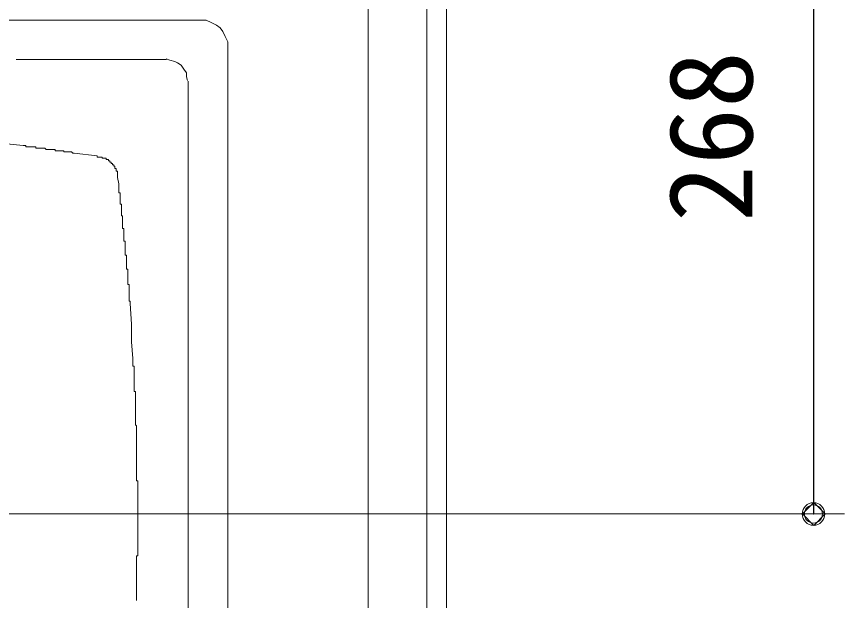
# Model space of a CAD drawing. Units: millimetres, scale not verified. Extents: x -1392 to 1350, y -947 to 991.
# Drawn here: x -330.9 to -56.1, y 446.3 to 640.3 of the extents above; entities that cross this region are included whole.
import ezdxf
from ezdxf.enums import TextEntityAlignment as Align

# ---------------------------------------------------------------- set-up
doc = ezdxf.new("R2010")
doc.units = ezdxf.units.MM
doc.header["$LTSCALE"] = 10
doc.header["$PDMODE"] = 32
doc.header["$PDSIZE"] = 6
doc.layers.add('0-1_レイヤー_1', color=7, linetype='Continuous', lineweight=18)
doc.layers.add('0-7', color=7, linetype='Continuous', lineweight=5)
doc.styles.add('ＭＳ ゴシック', font='')
doc.styles.get('ＭＳ ゴシック').set_extended_font_data('MS Gothic')

msp = doc.modelspace()

# ---------------------------------------------------------------- linework, layer by layer
at = {"layer": '0-1_レイヤー_1', "color": 5}
for p, q in [((-66.22, 475.09), (-66.22, 743.06)), ((-407.85, 475.09), (-56.06, 475.09))]:
    msp.add_line(p, q, dxfattribs=at)
at = {"layer": '0-1_レイヤー_1'}
for p, q in [((-194.7, 730.99), (-194.7, 295.38)), ((-214.18, 312.31), (-214.18, 709.82)), ((-273.87, 618.81), (-273.87, 347.87))]:
    msp.add_line(p, q, dxfattribs=at)
for points in [[(-188.14, 293.9), (-188.14, 736.71)], [(-260.74, 338.56), (-260.74, 630.24), (-260.74, 631.93), (-261.59, 633.62), (-262.44, 635.32), (-263.28, 636.59), (-264.55, 637.43), (-266.25, 638.28), (-267.94, 639.13), (-269.63, 639.13), (-680.69, 639.13)], [(-331.02, 626), (-330.59, 626)], [(-330.59, 626), (-330.17, 626), (-329.75, 626), (-329.32, 626), (-328.9, 626), (-328.48, 626), (-328.05, 626), (-327.63, 626), (-327.21, 626), (-326.78, 626), (-326.36, 626), (-325.94, 626), (-325.51, 626), (-325.09, 626), (-324.67, 626), (-324.24, 626), (-323.82, 626), (-323.4, 626), (-322.97, 626), (-322.55, 626), (-322.13, 626), (-321.7, 626), (-321.28, 626), (-320.86, 626), (-320.43, 626), (-320.01, 626), (-319.59, 626), (-319.16, 626), (-318.74, 626), (-318.32, 626), (-317.89, 626), (-317.47, 626), (-317.05, 626), (-316.62, 626), (-316.2, 626), (-315.78, 626), (-315.35, 626), (-314.93, 626), (-314.51, 626), (-314.08, 626)], [(-314.08, 626), (-313.66, 626), (-313.24, 626), (-312.81, 626), (-312.39, 626), (-311.97, 626), (-311.54, 626), (-311.12, 626), (-310.7, 626), (-310.27, 626), (-309.85, 626), (-309.43, 626), (-309, 626), (-308.58, 626), (-308.16, 626), (-307.73, 626), (-307.31, 626), (-306.89, 626), (-306.46, 626), (-306.04, 626), (-305.62, 626), (-305.19, 626), (-304.77, 626), (-304.35, 626), (-303.92, 626), (-303.5, 626), (-303.08, 626), (-302.65, 626), (-302.23, 626), (-301.81, 626), (-301.38, 626), (-300.96, 626), (-300.54, 626), (-300.11, 626), (-299.69, 626), (-299.27, 626), (-298.84, 626), (-298.42, 626), (-298, 626), (-297.57, 626)], [(-297.57, 626), (-297.15, 626), (-296.73, 626), (-296.3, 626), (-295.88, 626), (-295.46, 626), (-295.03, 626), (-294.61, 626), (-294.19, 626), (-293.76, 626), (-293.34, 626), (-292.92, 626), (-292.49, 626), (-292.07, 626), (-291.65, 626), (-291.22, 626), (-290.8, 626), (-290.38, 626), (-289.95, 626), (-289.53, 626), (-289.11, 626), (-288.68, 626), (-288.26, 626), (-287.84, 626), (-287.41, 626), (-286.99, 626), (-286.57, 626), (-286.14, 626), (-285.72, 626), (-285.3, 626), (-284.87, 626), (-284.45, 626), (-284.03, 626), (-283.6, 626), (-283.18, 626), (-282.76, 626), (-282.33, 626), (-281.91, 626), (-281.49, 626), (-281.06, 626)], [(-281.27, 626.22), (-280.01, 625.79), (-278.31, 625.37), (-277.46, 624.95), (-276.2, 624.1), (-275.35, 622.83), (-274.5, 621.56), (-274.5, 620.29), (-274.08, 619.02)], [(-324.88, 597.01), (-325.3, 597.01), (-325.73, 597.01), (-326.15, 597.01), (-326.57, 597.01), (-326.99, 597.01), (-327.42, 597.01), (-327.84, 597.01), (-327.84, 597.43), (-328.27, 597.43), (-328.69, 597.43), (-336.31, 598.28)], [(-302.87, 593.62), (-303.29, 593.62), (-303.71, 593.62), (-304.13, 593.62), (-304.13, 594.04), (-311.76, 594.89), (-312.18, 594.89), (-312.6, 595.31), (-313.02, 595.31), (-313.45, 595.31), (-313.87, 595.31), (-314.29, 595.31), (-314.72, 595.31), (-315.14, 595.31), (-315.14, 595.74), (-315.57, 595.74), (-315.99, 595.74), (-316.41, 595.74), (-316.84, 595.74), (-317.26, 595.74), (-317.68, 595.74), (-318.1, 595.74), (-318.1, 596.16), (-318.53, 596.16), (-318.95, 596.16), (-319.38, 596.16), (-319.8, 596.16), (-320.22, 596.16), (-320.65, 596.16), (-321.07, 596.16), (-321.49, 596.58), (-321.91, 596.58), (-322.34, 596.58), (-322.76, 596.58), (-323.18, 596.58), (-323.61, 596.58), (-324.03, 596.58), (-324.46, 596.58), (-324.46, 597.01), (-324.88, 597.01)], [(-302.87, 593.62), (-302.44, 593.62), (-302.44, 593.2), (-302.02, 593.2), (-301.6, 593.2), (-301.17, 593.2), (-301.17, 592.77), (-300.75, 592.77), (-300.32, 592.77), (-300.32, 592.35), (-299.9, 592.35), (-299.9, 591.93), (-299.48, 591.93), (-299.48, 591.5), (-299.05, 591.5), (-299.05, 591.08), (-298.63, 591.08), (-298.63, 590.65), (-298.21, 590.65), (-298.21, 590.23), (-298.21, 589.81), (-297.79, 589.81), (-297.79, 589.39), (-297.79, 588.96), (-297.36, 588.96), (-297.36, 588.54)], [(-296.09, 577.96), (-296.52, 577.96), (-296.52, 578.38), (-296.52, 578.8), (-296.52, 579.23), (-296.52, 579.65), (-296.52, 580.07), (-296.52, 580.5), (-296.52, 580.92), (-296.52, 581.34), (-296.52, 581.77), (-296.94, 581.77), (-296.94, 582.19), (-296.94, 582.61), (-296.94, 583.04), (-296.94, 583.46), (-296.94, 583.88), (-296.94, 584.31), (-296.94, 584.73), (-297.36, 586.85), (-297.36, 587.27), (-297.36, 587.69), (-297.36, 588.12), (-297.36, 588.54)], [(-294.82, 561.02), (-294.82, 561.45), (-294.82, 561.87), (-294.82, 563.99), (-294.82, 564.41), (-294.82, 564.83), (-294.82, 565.26), (-294.82, 565.68), (-295.24, 565.68), (-295.24, 566.1), (-295.24, 566.53), (-295.24, 566.95), (-295.24, 567.37), (-295.24, 567.79), (-295.24, 568.22), (-295.24, 568.64), (-295.24, 569.07), (-295.24, 569.49), (-295.24, 569.91), (-295.67, 569.91), (-295.67, 570.34), (-295.67, 570.76), (-295.67, 571.18), (-295.67, 571.61), (-295.67, 572.03), (-295.67, 572.45), (-295.67, 572.88), (-295.67, 573.3), (-295.67, 573.72), (-295.67, 574.15), (-296.09, 574.15), (-296.09, 574.57), (-296.09, 574.99), (-296.09, 575.42), (-296.09, 575.84), (-296.09, 576.26), (-296.09, 576.68), (-296.09, 577.11), (-296.09, 577.53), (-296.09, 577.96)], [(-293.55, 545.78), (-293.55, 546.21), (-293.55, 546.63), (-293.55, 547.05), (-293.55, 547.48), (-293.55, 547.9), (-293.55, 548.32), (-293.55, 548.75), (-293.55, 549.17), (-293.55, 549.59), (-293.55, 550.02), (-293.55, 550.44), (-293.55, 550.86), (-293.55, 551.29), (-293.98, 551.29), (-293.98, 551.71), (-293.98, 552.13), (-293.98, 552.56), (-293.98, 552.98), (-293.98, 553.4), (-293.98, 553.82), (-293.98, 554.25), (-293.98, 554.67), (-293.98, 555.1), (-293.98, 555.52), (-293.98, 555.94), (-293.98, 556.37), (-294.4, 556.37), (-294.4, 556.79), (-294.4, 557.21), (-294.4, 557.64), (-294.4, 558.06), (-294.4, 558.48), (-294.4, 558.9), (-294.4, 559.33), (-294.4, 559.75), (-294.4, 560.18), (-294.4, 560.6), (-294.4, 561.02), (-294.82, 561.02)], [(-291.86, 518.69), (-291.86, 519.11), (-291.86, 519.54), (-291.86, 519.96), (-291.86, 520.38), (-291.86, 520.81), (-291.86, 521.23), (-291.86, 521.65), (-291.86, 522.07), (-291.86, 522.5), (-291.86, 522.92), (-291.86, 523.35), (-291.86, 523.77), (-291.86, 524.19), (-292.28, 524.19), (-292.28, 524.62), (-292.28, 525.04), (-292.28, 525.46), (-292.28, 525.89), (-292.28, 526.31), (-292.28, 526.73), (-292.71, 532.24), (-292.71, 532.66), (-292.71, 533.08), (-292.71, 533.51), (-292.71, 533.93), (-292.71, 534.35), (-292.71, 534.78), (-292.71, 535.2), (-292.71, 535.62), (-292.71, 536.04), (-292.71, 536.47), (-292.71, 536.89), (-292.71, 537.32), (-292.71, 537.74), (-292.71, 538.16), (-293.13, 544.93), (-293.13, 545.36), (-293.13, 545.78), (-293.55, 545.78)], [(-291.01, 502.6), (-291.01, 503.03), (-291.01, 503.45), (-291.01, 503.87), (-291.01, 504.29), (-291.43, 504.72), (-291.43, 505.14), (-291.43, 505.57), (-291.43, 505.99), (-291.43, 506.41), (-291.43, 506.84), (-291.43, 507.26), (-291.43, 507.68), (-291.43, 508.11), (-291.43, 508.53), (-291.43, 508.95), (-291.43, 509.38), (-291.43, 509.8), (-291.43, 510.22), (-291.43, 510.65), (-291.43, 511.07), (-291.43, 511.49), (-291.43, 511.92), (-291.43, 512.34), (-291.43, 512.76), (-291.43, 513.18), (-291.43, 513.61), (-291.43, 514.03), (-291.43, 514.46), (-291.43, 514.88), (-291.43, 515.3), (-291.43, 515.73), (-291.86, 515.73), (-291.86, 516.15), (-291.86, 516.57), (-291.86, 517), (-291.86, 517.42), (-291.86, 517.84), (-291.86, 518.27), (-291.86, 518.69)], [(-291.01, 486.09), (-291.01, 486.52), (-291.01, 486.94), (-291.01, 487.36), (-291.01, 487.79), (-291.01, 488.21), (-291.01, 488.63), (-291.01, 489.06), (-291.01, 489.48), (-291.01, 489.9), (-291.01, 490.32), (-291.01, 490.75), (-291.01, 491.17), (-291.01, 491.6), (-291.01, 492.02), (-291.01, 492.44), (-291.01, 492.87), (-291.01, 493.29), (-291.01, 493.71), (-291.01, 494.14), (-291.01, 494.56), (-291.01, 494.98), (-291.01, 495.4), (-291.01, 495.83), (-291.01, 496.25), (-291.01, 496.68), (-291.01, 497.1), (-291.01, 497.52), (-291.01, 497.95), (-291.01, 498.37), (-291.01, 498.79), (-291.01, 499.22), (-291.01, 499.64), (-291.01, 500.06), (-291.01, 500.49), (-291.01, 500.91), (-291.01, 501.33), (-291.01, 501.76), (-291.01, 502.18), (-291.01, 502.6)], [(-290.59, 470.01), (-290.59, 470.43), (-290.59, 470.85), (-290.59, 471.28), (-290.59, 471.7), (-290.59, 472.12), (-290.59, 472.54), (-290.59, 472.97), (-290.59, 473.39), (-290.59, 473.82), (-290.59, 474.24), (-290.59, 474.66), (-290.59, 475.09), (-290.59, 475.51), (-290.59, 475.93), (-290.59, 476.36), (-290.59, 476.78), (-290.59, 477.2), (-290.59, 477.63), (-290.59, 478.05), (-290.59, 478.47), (-290.59, 478.9), (-290.59, 479.32), (-290.59, 479.74), (-290.59, 480.17), (-290.59, 480.59), (-290.59, 481.01), (-290.59, 481.43), (-290.59, 481.86), (-290.59, 482.28), (-290.59, 482.71), (-290.59, 483.13), (-290.59, 483.55), (-290.59, 483.98), (-290.59, 484.4), (-290.59, 484.82), (-290.59, 485.25), (-290.59, 485.67), (-290.59, 486.09), (-291.01, 486.09)], [(-291.01, 453.92), (-291.01, 454.34), (-291.01, 454.77), (-291.01, 455.19), (-291.01, 455.61), (-291.01, 456.04), (-291.01, 456.46), (-291.01, 456.88), (-291.01, 457.31), (-291.01, 457.73), (-291.01, 458.15), (-291.01, 458.57), (-291.01, 459), (-291.01, 459.42), (-291.01, 459.85), (-291.01, 460.27), (-291.01, 460.69), (-291.01, 461.12), (-290.59, 461.12), (-290.59, 461.54), (-290.59, 461.96), (-290.59, 462.39), (-290.59, 462.81), (-290.59, 463.23), (-290.59, 463.65), (-290.59, 464.08), (-290.59, 464.5), (-290.59, 464.93), (-290.59, 465.35), (-290.59, 465.77), (-290.59, 466.2), (-290.59, 466.62), (-290.59, 467.04), (-290.59, 467.47), (-290.59, 467.89), (-290.59, 468.31), (-290.59, 468.74), (-290.59, 469.16), (-290.59, 469.58), (-290.59, 470.01)], [(-291.01, 446.3), (-291.01, 446.72), (-291.01, 447.15), (-291.01, 447.57), (-291.01, 447.99), (-291.01, 448.42), (-291.01, 448.84), (-291.01, 449.26), (-291.01, 449.68), (-291.01, 450.11), (-291.01, 450.53), (-291.01, 450.96), (-291.01, 451.38), (-291.01, 451.8), (-291.01, 452.23), (-291.01, 452.65), (-291.01, 453.07), (-291.01, 453.5), (-291.01, 453.92)]]:
    msp.add_lwpolyline(points, dxfattribs=at)
at = {"layer": '0-1_レイヤー_1', "color": 5}
msp.add_lwpolyline([(-62.41, 475.09), (-66.22, 478.9), (-70.03, 475.09), (-66.22, 471.28)], close=True, dxfattribs=at)
at = {"layer": '0-7'}
for p, q in [((-66.34, 475.06), (-66.34, 743.06)), ((-408.09, 475.06), (-56.34, 475.06))]:
    msp.add_line(p, q, dxfattribs=at)
msp.add_circle((-66.34, 475.06), 3.75, dxfattribs=at)
msp.add_point((-66.34, 475.06), dxfattribs=at)

# ---------------------------------------------------------------- texts
at = {"layer": '0-7', "style": 'ＭＳ ゴシック'}
msp.add_text('268', height=27.86, rotation=90, dxfattribs=at).set_placement((-78.25, 572.01), align=Align.BOTTOM_LEFT)

doc.saveas('drawing.dxf')
